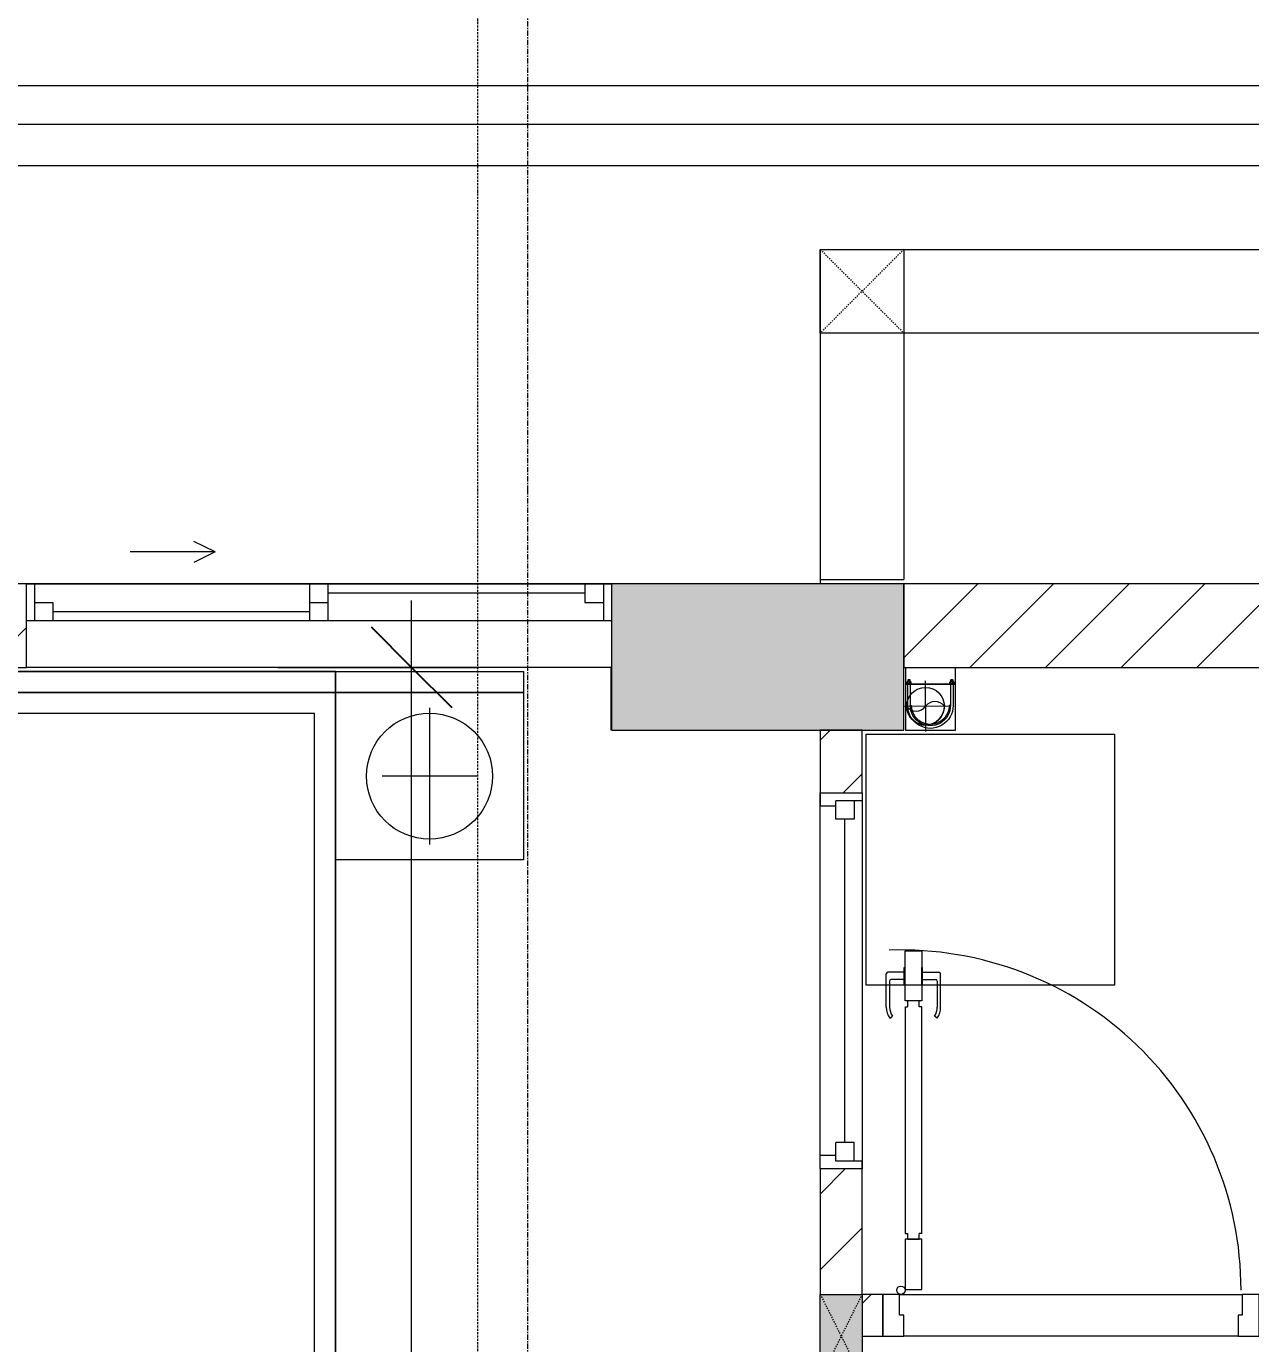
# Model space of a CAD drawing. Header units: millimetres. Extents: x 962 to 241049, y -15958 to 84407.
# Drawn here: x 184032 to 186962, y 76419 to 79571 of the extents above; entities that cross this region are included whole.
import ezdxf

# ---------------------------------------------------------------- set-up
doc = ezdxf.new("R2010")
doc.units = ezdxf.units.MM
for name, pattern in [('Dash', [6, 3, -3]), ('Dash Dot 3_16_', [7.9375, 4.7625, -1.5875, 0, -1.5875]), ('Grid Line', [22.225, 12.7, -3.175, 3.175, -3.175]), ('IMPORT-CENTER _3_', [10.16, 6.35, -1.27, 1.27, -1.27])]:
    doc.linetypes.add(name, pattern=pattern)
for name, color, linetype, lineweight in [('0-1', 7, 'Continuous', 5), ('A-ANNO-DIMS', 211, 'Continuous', 9), ('A-ANNO-DIMS-160', 211, 'Continuous', 9), ('A-DETL-GENF-1', 9, 'Continuous', 9), ('A-DOOR-1', 254, 'Continuous', 9), ('A-DOOR-2', 9, 'Continuous', 9), ('A-FLOR', 192, 'Continuous', 9), ('A-FLOR-2', 9, 'Continuous', 9), ('A-GLAZ', 151, 'Continuous', 9), ('A-GLAZ-1', 254, 'Continuous', 9), ('A-GLAZ-2', 9, 'Continuous', 9), ('A-WALL', 113, 'Continuous', 9), ('A-WALL-1', 253, 'Continuous', 18), ('A-WALL-2', 9, 'Continuous', 9), ('A-WALL-3', 113, 'Continuous', 18), ('A-WALL-PATT-1', 10, 'Continuous', 9), ('A-WALL-PATT-2', 111, 'Continuous', 9), ('G-ANNO-SYMB-1', 111, 'Dash Dot 3_16_', 18), ('G-IMPT', 8, 'Continuous', 9), ('G-IMPT-1', 254, 'Continuous', 9), ('G-IMPT-2', 8, 'IMPORT-CENTER _3_', 9), ('I-FURN-1', 254, 'Continuous', 9), ('M-EQPM', 50, 'Continuous', 9), ('S-COLS', 52, 'Continuous', 9), ('S-COLS-1', 52, 'Continuous', 5), ('S-COLS-2', 7, 'Continuous', 18), ('S-COLS-4', 254, 'Continuous', 9), ('S-COLS-5', 253, 'Continuous', 18), ('S-COLS-HDLN', 52, 'Dash', 9), ('S-COLS-HDLN-1', 9, 'Dash', 9), ('S-GRID-1', 1, 'Grid Line', 9)]:
    doc.layers.add(name, color=color, linetype=linetype, lineweight=lineweight)
doc.styles.add('UTM Avo', font='UTM Avo.ttf', dxfattribs={"width": 0.9, "height": 400})
doc.dimstyles.new('1_Dim_chi_tiet_2_5', dxfattribs={"dimscale": 304.8, "dimtxt": 399.720379, "dimasz": 0.629921, "dimexe": 0.524934, "dimexo": 0.0625, "dimgap": 0.052493, "dimtad": 1, "dimdec": 0, "dimrnd": 5, "dimzin": 0, "dimdsep": 46, "dimtxsty": 'UTM Avo', "dimblk1": 'OBLIQUE', "dimblk2": 'OBLIQUE', "dimsah": 1, "dimcen": 0.09, "dimdle": 0.524934, "dimazin": 0, "dimtfac": 1, "dimtdec": 4, "dimtix": 1, "dimtmove": 0, "dimatfit": 3, "dimfxl": 1.049869, "dimfxlon": 1, "dimtvp": 1, "dimtolj": 1, "dimtzin": 0, "dimarcsym": 2})
pattern_1 = [(45, (0, 0), (-90.50967, 90.50967), [])]
pattern_2 = [(45, (63179.03, 0), (-90.50967, 90.50967), [])]

# ---------------------------------------------------------------- blocks, each defined once
blk = doc.blocks.new('NCV_TKTC_KET CAU_rvt-1-TKCS_MB TẦNG 1')
at = {"layer": 'S-COLS-1'}
blk.add_hatch(color=256, dxfattribs=at).paths.add_polyline_path([(122952.6, 77886.9), (122952.6, 78236.9), (122252.6, 78236.9), (122252.6, 77886.9)])
at = {"layer": 'S-COLS-2'}
for p, q in [((122952.6, 78236.9), (122252.6, 78236.9)), ((122952.6, 77886.9), (122952.6, 78236.9)), ((122252.6, 78036.9), (122252.6, 77886.9)), ((122252.6, 77886.9), (122952.6, 77886.9))]:
    blk.add_line(p, q, dxfattribs=at)
blk = doc.blocks.new('M_Fixed - 900 x 1400-553215-TKCS_MB TẦNG 1')
at = {"layer": 'A-GLAZ-2'}
for p, q in [((-450, 37), (-418, 37)), ((-418, 0), (-418, 37)), ((418, 0), (418, 37)), ((450, 37), (418, 37)), ((-431, -63), (-431, 0)), ((-431, 0), (-387, 0)), ((-387, -44), (-387, 0)), ((387, 0), (431, 0)), ((387, -44), (387, 0)), ((431, -63), (431, 0)), ((-387, -22), (387, -22)), ((-450, -63), (-431, -63)), ((-431, -44), (-387, -44)), ((431, -44), (387, -44)), ((448.9, -63), (431, -63))]:
    blk.add_line(p, q, dxfattribs=at)
blk = doc.blocks.new('MAY GIAT - MAY GIAT_dwg-348053-TKCS_MB TẦNG 1')
at = {"layer": 'G-IMPT-1', "flags": 128}
blk.add_lwpolyline([(5, 596.6), (5, 2.3), (605, 2.3), (605, 596.6)], close=True, dxfattribs=at)
blk = doc.blocks.new('MAY GIAT - MAY GIAT-401071-TKCS_MB TẦNG 1')
at = {"layer": 'I-FURN-1'}
for p, q in [((5, -2.3), (605, -2.3)), ((5, -596.6), (5, -2.3)), ((605, -2.3), (605, -596.6)), ((605, -596.6), (5, -596.6))]:
    blk.add_line(p, q, dxfattribs=at)
at = {"extrusion": (0, 0, -1), "zscale": -1, "rotation": 180}
blk.add_blockref('MAY GIAT - MAY GIAT_dwg-348053-TKCS_MB TẦNG 1', (0, 0), dxfattribs=at)
blk = doc.blocks.new('G1_SOF - BO TRU - 100x200-746114-TKCS_MB TẦNG 1')
at = {"layer": 'S-COLS'}
blk.add_hatch(color=256, dxfattribs=at).paths.add_polyline_path([(-50, -100), (50, -100), (50, 100), (-50, 100)])
at = {"layer": 'S-COLS-5'}
for p, q in [((-50, 100), (50, 100)), ((-50, -100), (-50, 100)), ((50, 100), (50, -100)), ((50, -100), (-50, -100))]:
    blk.add_line(p, q, dxfattribs=at)
at = {"layer": 'S-COLS-HDLN-1'}
for p, q in [((50, -100), (-50, 100)), ((-50, -100), (50, 100))]:
    blk.add_line(p, q, dxfattribs=at)
blk = doc.blocks.new('DOOR_CW_01 CANH MO-PANEL KINH - DIG_01-900x2200-CỬA NHÔM KÍNH-400868-TKCS_MB TẦNG 1')
at = {"layer": 'A-DETL-GENF-1'}
for p, q in [((-397, 872), (-357, 872)), ((-397, 752), (-397, 872)), ((-357, 872), (-357, 752)), ((-399, 820.5), (-438, 820.5)), ((-399, 831.8), (-397, 831.8)), ((-399, 792.2), (-399, 831.8)), ((-397, 792.2), (-397, 831.8)), ((-357, 792.2), (-357, 831.8)), ((-355, 831.8), (-357, 831.8)), ((-355, 792.2), (-355, 831.8)), ((-355, 820.5), (-316, 820.5)), ((-442, 737), (-442, 816.5)), ((-434, 799.5), (-434, 737)), ((-399, 803.5), (-430, 803.5)), ((-397, 792.2), (-399, 792.2)), ((-357, 792.2), (-355, 792.2)), ((-355, 803.5), (-324, 803.5)), ((-320, 799.5), (-320, 737)), ((-312, 737), (-312, 816.5)), ((-357, 752), (-397, 752)), ((-397, 738), (-391, 738)), ((-397, 738), (-397, 196)), ((-363, 752), (-391, 752)), ((-391, 752), (-391, 738)), ((-363, 738), (-363, 752)), ((-357, 738), (-363, 738)), ((-357, 196), (-357, 738)), ((-433.9, 711.2), (-427.3, 715.8)), ((-320.1, 711.2), (-326.7, 715.8)), ((-397, 196), (-391, 196)), ((-391, 196), (-391, 182)), ((-357, 196), (-363, 196)), ((-363, 182), (-363, 196)), ((-357, 182), (-397, 182)), ((-397, 182), (-397, 62)), ((-391, 182), (-363, 182)), ((-357, 62), (-357, 182)), ((-397, 62), (-357, 62))]:
    blk.add_line(p, q, dxfattribs=at)
blk.add_circle((-407, 60), 10, dxfattribs=at)
for centre, radius, start, end in [((-407, 60), 814, 360, 92), ((-438, 816.5), 4, 90, 180), ((-316, 816.5), 4, 0, 90), ((-430, 799.5), 4, 90, 180), ((-324, 799.5), 4, 360, 90), ((-397, 737), 45, 180, 215), ((-397, 737), 37, 180, 215), ((-357, 737), 37, 325, 0), ((-357, 737), 45, 325, 0)]:
    blk.add_arc(centre, radius, start, end, dxfattribs=at)
at = {"layer": 'A-DOOR-2'}
for p, q in [((-410, 50), (-450, 50)), ((-450, 50), (-450, -50)), ((-410, 0), (-410, 50)), ((-407, 50), (-382, 50)), ((450, 50), (410, 50)), ((410, 50), (410, 0)), ((450, -50), (450, 50)), ((-400, 0), (-410, 0)), ((-400, -50), (-400, 0)), ((410, 0), (400, 0)), ((400, 0), (400, -50)), ((-450, -50), (-400, -50)), ((400, -50), (450, -50))]:
    blk.add_line(p, q, dxfattribs=at)
blk = doc.blocks.new('GIUONG NGU-2TAB-1600x2000 - GIUONG NGU-2TAB-1600x2000-851491-TKCS_MB TẦNG 1')
at = {"layer": 'I-FURN-1'}
for p, q in [((569.6, 2050), (1997.1, 2050)), ((1997.1, 2050), (569.6, 2050)), ((1997.1, 2000), (569.6, 2000)), ((458.5, 50), (458.5, 1938.9)), ((458.5, 1938.9), (458.5, 50)), ((508.5, 1938.9), (508.5, 100)), ((2058.2, 100), (2058.2, 1938.9)), ((2108.2, 1938.9), (2108.2, 50)), ((2108.2, 50), (2108.2, 1938.9)), ((8.5, 50), (8.5, 450.3)), ((8.5, 450.3), (458.5, 450.3)), ((8.5, 450.3), (458.5, 450.3)), ((8.5, 50), (8.5, 450.3)), ((458.5, 450.3), (458.5, 50)), ((458.5, 450.3), (458.5, 50)), ((2108.2, 50), (2108.2, 450.3)), ((2108.2, 450.3), (2558.2, 450.3)), ((2108.2, 450.3), (2108.2, 50)), ((2558.2, 450.3), (2108.2, 450.3)), ((2558.2, 450.3), (2558.2, 50)), ((2558.2, 50), (2558.2, 450.3)), ((233.5, 86.8), (233.5, 413.5)), ((2333.2, 86.8), (2333.2, 413.5)), ((120.2, 250.2), (346.8, 250.2)), ((2446.5, 250.2), (2219.8, 250.2)), ((508.5, 100), (2058.2, 100)), ((458.5, 50), (8.5, 50)), ((8.5, 0), (8.5, 50)), ((8.5, 50), (458.5, 50)), ((458.5, 50), (8.5, 50)), ((2108.2, 50), (458.5, 50)), ((458.5, 50), (458.5, 0)), ((458.5, 0), (458.5, 50)), ((458.5, 50), (2108.2, 50)), ((458.5, 50), (2108.2, 50)), ((2558.2, 50), (2108.2, 50)), ((2108.2, 50), (2558.2, 50)), ((2108.2, 0), (2108.2, 50)), ((2108.2, 50), (2108.2, 0)), ((2108.2, 50), (2558.2, 50)), ((2558.2, 50), (2558.2, 0)), ((458.5, 0), (8.5, 0)), ((2108.2, 0), (458.5, 0)), ((458.5, 0), (2108.2, 0)), ((2558.2, 0), (2108.2, 0))]:
    blk.add_line(p, q, dxfattribs=at)
for centre in [(233.5, 250.2), (2333.2, 250.2)]:
    blk.add_circle(centre, 150.7, dxfattribs=at)
for centre, radius, start, end in [((569.6, 1938.9), 111.1, 90, 180), ((569.6, 1938.9), 111.1, 90, 180), ((1997.1, 1938.9), 111.1, 0, 90), ((1997.1, 1938.9), 111.1, 360, 90), ((569.6, 1938.9), 61.1, 90, 180), ((1997.1, 1938.9), 61.1, 360, 90)]:
    blk.add_arc(centre, radius, start, end, dxfattribs=at)
blk = doc.blocks.new('NCV_TKTC_TANG 1_rvt-1-TKCS_MB TẦNG 1')
at = {"layer": 'A-WALL-PATT-1'}
h = blk.add_hatch(dxfattribs=at)
h.set_pattern_fill('FP_1', color=256, style=0, pattern_type=2)
h.set_pattern_definition(pattern_1)
h.paths.add_polyline_path([(122852.6, 76536.9), (122852.6, 76836.9), (122752.6, 76836.9), (122752.6, 76536.9)])
h.paths.add_polyline_path([(122752.6, 77736.9), (122852.6, 77736.9), (122852.6, 77886.9), (122752.6, 77886.9)])
h = blk.add_hatch(dxfattribs=at)
h.set_pattern_fill('FP_1', color=256, style=0, pattern_type=2)
h.set_pattern_definition(pattern_1)
h.paths.add_polyline_path([(122902.6, 76436.9), (122902.6, 76536.9), (122852.6, 76536.9), (122852.6, 76436.9)])
h.paths.add_polyline_path([(123802.6, 76436.9), (123852.6, 76436.9), (123852.6, 76536.9), (123802.6, 76536.9), (123802.6, 76525.5)])
at = {"layer": 'A-FLOR-2'}
for p, q in [((122252.5, 77886.9), (122252.5, 78036.9)), ((123752.6, 76436.9), (122952.6, 76436.9))]:
    blk.add_line(p, q, dxfattribs=at)
at = {"layer": 'A-WALL-1'}
for p, q in [((122852.6, 77886.9), (122752.6, 77886.9)), ((122752.6, 77886.9), (122752.6, 77736.9)), ((122852.6, 77736.9), (122852.6, 77886.9)), ((122752.6, 77736.9), (122852.6, 77736.9)), ((122852.6, 76836.9), (122752.6, 76836.9)), ((122752.6, 76836.9), (122752.6, 76536.9)), ((122852.6, 76536.9), (122852.6, 76836.9)), ((122902.6, 76536.9), (122852.6, 76536.9)), ((122902.6, 76436.9), (122902.6, 76536.9)), ((122852.6, 76436.9), (122902.6, 76436.9))]:
    blk.add_line(p, q, dxfattribs=at)
at = {"layer": 'A-WALL-2'}
for p, q in [((122752.6, 76836.9), (122752.6, 77736.9)), ((122852.6, 77736.9), (122852.6, 76836.9)), ((122942.6, 76536.9), (123762.6, 76536.9)), ((123752.6, 76436.9), (122952.6, 76436.9))]:
    blk.add_line(p, q, dxfattribs=at)
at = {"layer": 'A-DOOR-1'}
blk.add_blockref('DOOR_CW_01 CANH MO-PANEL KINH - DIG_01-900x2200-CỬA NHÔM KÍNH-400868-TKCS_MB TẦNG 1', (123352.6, 76486.9), dxfattribs=at)
at = {"layer": 'A-GLAZ-1', "rotation": 90.00000000000092}
blk.add_blockref('M_Fixed - 900 x 1400-553215-TKCS_MB TẦNG 1', (122789.6, 77286.9), dxfattribs=at)
at = {"layer": 'I-FURN-1'}
for name, p, rotation in [('GIUONG NGU-2TAB-1600x2000 - GIUONG NGU-2TAB-1600x2000-851491-TKCS_MB TẦNG 1', (122051, 78026.9), 180), ('MAY GIAT - MAY GIAT-401071-TKCS_MB TẦNG 1', (122860.3, 77272), 90.00000000000098)]:
    blk.add_blockref(name, p, dxfattribs=dict(at, rotation=rotation))
at = {"layer": 'S-COLS-4', "rotation": 180}
blk.add_blockref('G1_SOF - BO TRU - 100x200-746114-TKCS_MB TẦNG 1', (122802.6, 76436.9), dxfattribs=at)
blk = doc.blocks.new('1_FAMILY RVT - W01-WxH 1400x1400xmm-411185-TKCS_MB TẦNG 1')
at = {"layer": 'A-GLAZ'}
for p, q in [((-700, 103.81), (700, 103.81)), ((-700, -96.19), (-700, 103.81)), ((700, 103.81), (700, -96.19)), ((-700, -7.29), (-680.95, -7.29)), ((-680.95, -7.29), (-22.225, -7.29)), ((-680.95, -96.19), (-680.95, -7.29)), ((-22.225, -7.29), (22.225, -7.29)), ((-22.225, -7.29), (-22.225, -96.19)), ((22.225, -7.29), (636.5, -7.29)), ((22.225, -96.19), (22.225, -7.29)), ((22.225, -29.515), (636.5, -29.515)), ((636.5, -7.29), (700, -7.29)), ((636.5, -51.74), (636.5, -7.29)), ((680.95, -96.19), (680.95, -7.29)), ((-636.5, -51.74), (-680.95, -51.74)), ((-636.5, -96.19), (-636.5, -51.74)), ((22.225, -51.74), (-22.225, -51.74)), ((680.95, -51.74), (636.5, -51.74)), ((-636.5, -73.965), (-22.225, -73.965)), ((700, -96.19), (-700, -96.19)), ((-700, -96.19), (-636.5, -96.19)), ((-636.5, -96.19), (-22.225, -96.19)), ((-22.225, -96.19), (22.225, -96.19)), ((22.225, -96.19), (680.95, -96.19)), ((680.95, -96.19), (700, -96.19)), ((248.4, -172.39), (299.2, -146.99)), ((248.4, -172.39), (299.2, -197.79)), ((248.4, -172.39), (451.6, -172.39))]:
    blk.add_line(p, q, dxfattribs=at)
blk = doc.blocks.new('TKTC_XREF_251221_MB TANG 1 - TKTC_XREF_260130_MB TANG 1_dwg_CUM U_DN100-4202115-TKCS_MB TẦNG 1')
at = {"layer": 'G-IMPT'}
blk.add_hatch(color=256, dxfattribs=at).paths.add_polyline_path([(0, -61), (0, -57), (14.8, -55.1), (28.5, -49.4), (40.3, -40.3), (49.4, -28.5), (55.1, -14.8), (57, 0), (55.1, 14.8), (49.4, 28.5), (40.3, 40.3), (28.5, 49.4), (14.8, 55.1), (0, 57), (0, 61), (15.8, 58.9), (30.5, 52.8), (43.1, 43.1), (52.8, 30.5), (58.9, 15.8), (61, 0), (58.9, -15.8), (52.8, -30.5), (43.1, -43.1), (30.5, -52.8), (15.8, -58.9)])
for p, q in [((-79.1, 66.6), (-79.1, 63.4)), ((-76.6, 66.6), (-76.6, 63.4)), ((-74.6, 66.6), (-74.6, 63.4)), ((-72.7, 69.3), (-72.7, 60.7)), ((-66.9, 67.9), (-71.7, 67.9)), ((-66.9, 62.1), (-71.7, 62.1)), ((-65, 69), (0, 69)), ((-79.1, -63.4), (-79.1, -66.6)), ((-76.6, -63.4), (-76.6, -66.6)), ((-74.6, -63.4), (-74.6, -66.6)), ((-72.7, -60.7), (-72.7, -69.3)), ((-66.9, -62.1), (-71.7, -62.1)), ((-66.9, -67.9), (-71.7, -67.9)), ((-65, -69), (0, -69))]:
    blk.add_line(p, q, dxfattribs=at)
at = {"layer": 'G-IMPT', "flags": 128}
for points in [[(-72.7, 67.6), (-78.1, 67.6), (-78.1, 62.4), (-72.7, 62.4)], [(-71.7, 59.2), (-66.9, 59.2), (-66.9, 70.8), (-71.7, 70.8)], [(-66.9, 70.8), (-66.9, 72.7), (-65, 72.7), (-65, 57.3), (-66.9, 57.3), (-66.9, 59.2)], [(-65, 61), (0, 61), (0, 57)], [(-72.7, -62.4), (-78.1, -62.4), (-78.1, -67.6), (-72.7, -67.6)], [(-71.7, -70.8), (-66.9, -70.8), (-66.9, -59.2), (-71.7, -59.2)], [(-66.9, -59.2), (-66.9, -57.3), (-65, -57.3), (-65, -72.7), (-66.9, -72.7), (-66.9, -70.8)], [(-65, -61), (0, -61), (0, -57)]]:
    blk.add_lwpolyline(points, dxfattribs=at)
at = {"layer": 'G-IMPT'}
for centre, radius, start, end in [((-78.1, 66.6), 0.96, 90, 180), ((-78.1, 63.4), 0.96, 180, 270), ((-71.1, 69.3), 1.56, 112.6199, 247.3801), ((-67.9, 65), 4.8, 143.1301, 216.8699), ((-71.1, 60.7), 1.56, 112.6199, 247.3801), ((0, 0), 69, 270, 90), ((0, 0), 61, 270, 90), ((0, 0), 57, 270, 90), ((-78.1, -63.4), 0.96, 90, 180), ((-78.1, -66.6), 0.96, 180, 270), ((-71.1, -60.7), 1.56, 112.6199, 247.3801), ((-67.9, -65), 4.8, 143.1301, 216.8699), ((-71.1, -69.3), 1.56, 112.6199, 247.3801)]:
    blk.add_arc(centre, radius, start, end, dxfattribs=at)
blk = doc.blocks.new('TKTC_XREF_251221_MB TANG 1 - TKTC_XREF_260130_MB TANG 1_dwg_$cc-V160-TKCS_MB TẦNG 1')
at = {"layer": 'G-IMPT'}
blk.add_circle((0, 0), 0.5, dxfattribs=at)
for centre, radius, start, end in [((0, 0), 0.5, 90, 270), ((0.188, 0.25), 0.313, 126.8699, 233.1301), ((-0.188, -0.25), 0.313, 306.8699, 53.1301)]:
    blk.add_arc(centre, radius, start, end, dxfattribs=at)
at = {"layer": 'G-IMPT-2'}
for p, q in [((0, -0.673), (0, 0.577)), ((-0.673, 0), (0.673, 0))]:
    blk.add_line(p, q, dxfattribs=at)
blk = doc.blocks.new('TKTC_XREF_251221_MB TANG 1 - TKTC_XREF_260130_MB TANG 1_dwg-4202109-TKCS_MB TẦNG 1')
at = {"layer": 'G-IMPT'}
blk.add_line((-80194.9, -323309.7), (-80194.9, -323349.7), dxfattribs=at)
at = {"layer": 'G-IMPT', "flags": 128}
blk.add_lwpolyline([(-80194.9, -323349.7), (-80075.1, -323349.7), (-80075.1, -323309.7)], dxfattribs=at)
blk.add_lwpolyline([(-80194.9, -323459.6), (-80075.4, -323459.6), (-80075.4, -323349.7), (-80194.9, -323349.7)], close=True, dxfattribs=at)
at = {"xscale": 90.00000000005122, "yscale": 90.00000000005122, "zscale": 90.00000000005122, "rotation": 90.37402677993775}
blk.add_blockref('TKTC_XREF_251221_MB TANG 1 - TKTC_XREF_260130_MB TANG 1_dwg_$cc-V160-TKCS_MB TẦNG 1', (-80147.1, -323402.6), dxfattribs=at)
at = {"extrusion": (0, 0, -1), "xscale": 0.7894736842105242, "yscale": 0.7894736842105242, "zscale": -0.7894736842105242, "rotation": 269.9999999984439}
blk.add_blockref('TKTC_XREF_251221_MB TANG 1 - TKTC_XREF_260130_MB TANG 1_dwg_CUM U_DN100-4202115-TKCS_MB TẦNG 1', (80135.6, -323401), dxfattribs=at)
blk = doc.blocks.new('TKTC_XREF_251221_MB TANG 1 - TKTC_XREF_251221_MB TANG 1-2038492-TKCS_MB TẦNG 1')
blk.add_blockref('TKTC_XREF_251221_MB TANG 1 - TKTC_XREF_260130_MB TANG 1_dwg-4202109-TKCS_MB TẦNG 1', (169499.1, 384109.7))
blk = doc.blocks.new('G1_SOF - BO TRU - 200x200-3197024-TKCS_MB TẦNG 1')
at = {"layer": 'S-COLS'}
for p, q in [((-100, 100), (100, 100)), ((-100, -100), (-100, 100)), ((100, 100), (100, -100)), ((100, -100), (-100, -100))]:
    blk.add_line(p, q, dxfattribs=at)
at = {"layer": 'S-COLS-HDLN'}
for p, q in [((100, -100), (-100, 100)), ((-100, -100), (100, 100))]:
    blk.add_line(p, q, dxfattribs=at)
blk = doc.blocks.new('DIMBLOCK213-TKCS_MB TẦNG 1')
at = {"layer": 'A-ANNO-DIMS-160'}
for p, q in [((184953.6, 69873.3), (184953.6, 78196.9)), ((184633.6, 78036.9), (185113.6, 78036.9)), ((184953.6, 78036.9), (184633.6, 78036.9)), ((184633.6, 70033.3), (185113.6, 70033.3)), ((184953.6, 70033.3), (184633.6, 70033.3))]:
    blk.add_line(p, q, dxfattribs=at)
at = {"layer": 'A-ANNO-DIMS-160', "lineweight": 25}
for p, q in [((184953.6, 78036.9), (184857.6, 78132.9)), ((184953.6, 78036.9), (185049.6, 77940.9)), ((184953.6, 70033.3), (184857.6, 70129.3)), ((184953.6, 70033.3), (185049.6, 69937.3))]:
    blk.add_line(p, q, dxfattribs=at)
at = {"layer": 'A-ANNO-DIMS-160', "color": 0, "insert": (184434, 73487.3), "char_height": 400, "width": 1314.636, "attachment_point": 1, "rotation": 90, "line_spacing_factor": 1.110334, "style": 'UTM Avo'}
blk.add_mtext('8005', dxfattribs=at)
blk = doc.blocks.new('_Oblique')
at = {"color": 0, "linetype": 'ByBlock', "lineweight": -2}
blk.add_line((-0.5, -0.5), (0.5, 0.5), dxfattribs=at)

msp = doc.modelspace()

# ---------------------------------------------------------------- hatches: boundary and pattern name
at = {"layer": 'A-WALL-PATT-2'}
h = msp.add_hatch(dxfattribs=at)
h.set_pattern_fill('FP_1', color=256, style=0, pattern_type=2)
h.set_pattern_definition(pattern_2)
h.paths.add_polyline_path([(181831.6, 78036.9), (184031.7, 78036.9), (184031.7, 78236.9), (181831.6, 78236.9)])
h = msp.add_hatch(dxfattribs=at)
h.set_pattern_fill('FP_1', color=256, style=0, pattern_type=2)
h.set_pattern_definition(pattern_2)
h.paths.add_polyline_path([(188611.5, 78036.9), (190031.7, 78036.9), (190031.7, 78236.9), (186131.6, 78236.9), (186131.6, 78036.9), (187856.6, 78036.9), (187856.6, 78041.9), (187906.6, 78041.9), (187906.6, 78036.9)])

# ---------------------------------------------------------------- linework, layer by layer
at = {"layer": 'A-FLOR'}
for p, q in [((187980.7, 79428.2), (163531.6, 79428.2)), ((185931.5, 79036.9), (185931.5, 78236.9))]:
    msp.add_line(p, q, dxfattribs=at)
at = {"layer": 'A-WALL'}
for p, q in [((181431.6, 79336.9), (187980.7, 79336.9)), ((187980.7, 79236.9), (181531.6, 79236.9)), ((185931.5, 79036.9), (188331.5, 79036.9)), ((186131.5, 78836.9), (186131.5, 78246.9)), ((188131.5, 78836.9), (186131.5, 78836.9)), ((185931.5, 78246.9), (186131.5, 78246.9))]:
    msp.add_line(p, q, dxfattribs=at)
at = {"layer": 'A-WALL-3'}
for p, q in [((184031.7, 78236.9), (181831.6, 78236.9)), ((190031.7, 78236.9), (186131.6, 78236.9)), ((186131.6, 78236.9), (186131.6, 78036.9)), ((181831.6, 78036.9), (184031.7, 78036.9)), ((186131.6, 78036.9), (187856.6, 78036.9))]:
    msp.add_line(p, q, dxfattribs=at)
at = {"layer": 'G-ANNO-SYMB-1'}
msp.add_line((185111.6, 84025.7), (185111.6, 9773.9), dxfattribs=at)
at = {"layer": 'S-GRID-1'}
for p, q in [((185231.6, 78459.2), (185231.6, 82459.2)), ((185231.6, 15532), (185231.6, 78459.2)), ((192368.8, 78236.9), (96265.8, 78236.9))]:
    msp.add_line(p, q, dxfattribs=at)

# ---------------------------------------------------------------- block references
at = {"layer": '0-1'}
for name in ['NCV_TKTC_KET CAU_rvt-1-TKCS_MB TẦNG 1', 'NCV_TKTC_TANG 1_rvt-1-TKCS_MB TẦNG 1']:
    msp.add_blockref(name, (63179, 0), dxfattribs=at)
at = {"layer": 'A-GLAZ', "rotation": 180}
msp.add_blockref('1_FAMILY RVT - W01-WxH 1400x1400xmm-411185-TKCS_MB TẦNG 1', (184731.7, 78140.7), dxfattribs=at)
at = {"layer": 'M-EQPM'}
msp.add_blockref('TKTC_XREF_251221_MB TANG 1 - TKTC_XREF_251221_MB TANG 1-2038492-TKCS_MB TẦNG 1', (96831.6, 17236.9), dxfattribs=at)
at = {"layer": 'S-COLS', "rotation": 180}
msp.add_blockref('G1_SOF - BO TRU - 200x200-3197024-TKCS_MB TẦNG 1', (186031.5, 78936.9), dxfattribs=at)

# ---------------------------------------------------------------- dimensions: what is measured, and where the dimension line sits
at = {"layer": 'A-ANNO-DIMS'}
dim = msp.add_linear_dim(base=(184953.6, 78036.9), p1=(184633.6, 70033.3), p2=(184633.6, 78036.9), angle=90, dimstyle='1_Dim_chi_tiet_2_5', override={"dimpost": '<>', "dimfxl": 8003.678129}, dxfattribs=at)
dim.commit()
dim.dimension.update_dxf_attribs({"geometry": 'DIMBLOCK213-TKCS_MB TẦNG 1', "text_midpoint": (184730.6, 74035.1)})

doc.saveas('drawing.dxf')
